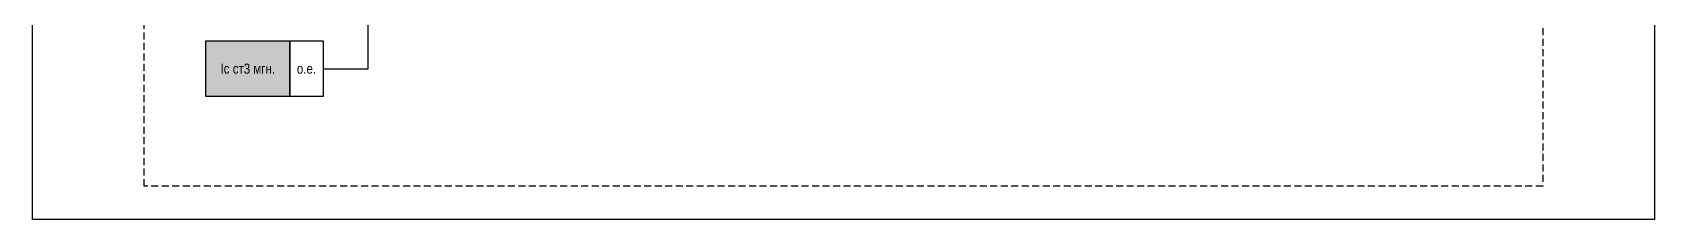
# Model space of a CAD drawing. Header units: millimetres. Extents: x -375 to 2714, y -997 to 626.
# Drawn here: x 1712 to 2002, y -484 to -450.5 of the extents above; entities that cross this region are included whole.
import ezdxf

# ---------------------------------------------------------------- set-up
doc = ezdxf.new("R2010")
doc.units = ezdxf.units.MM
doc.linetypes.add('штриховая2', pattern=[0.375, 0.25, -0.125])
doc.layers.add('Основная', color=7, linetype='Continuous')
doc.styles.add('1.8_Gost_RD', font='ARIALN.TTF', dxfattribs={"height": 1.8})

msp = doc.modelspace()

# ---------------------------------------------------------------- hatches: boundary and pattern name
at = {"ltscale": 100, "true_color": 0xf7941d}
h = msp.add_hatch(color=30, dxfattribs=at)
h.dxf.hatch_style = 1
h.paths.add_polyline_path([(1743, -452), (1758, -452), (1758, -462), (1743, -462)])

# ---------------------------------------------------------------- linework, layer by layer
at = {"ltscale": 100}
for points in [[(1712, -211), (2002, -211), (2002, -484), (1712, -484)], [(1743, -452), (1758, -452), (1758, -462), (1743, -462)], [(1758, -452), (1764, -452), (1764, -462), (1758, -462)]]:
    msp.add_lwpolyline(points, close=True, dxfattribs=at)
msp.add_lwpolyline([(1764, -457), (1772, -457), (1772, -439), (1778, -439)], dxfattribs=at)
at = {"layer": 'Основная', "linetype": 'штриховая2', "ltscale": 5}
msp.add_lwpolyline([(1732, -221), (1982, -221), (1982, -478), (1732, -478)], close=True, dxfattribs=at)

# ---------------------------------------------------------------- texts
at = {"ltscale": 100, "char_height": 1.8, "attachment_point": 5, "style": '1.8_Gost_RD'}
for s, insert, width in [('Ic ст3 мгн.', (1750.5, -457), 15), ('о.е.', (1761, -457), 6)]:
    msp.add_mtext(s, dxfattribs=dict(at, insert=insert, width=width))

doc.saveas('drawing.dxf')
